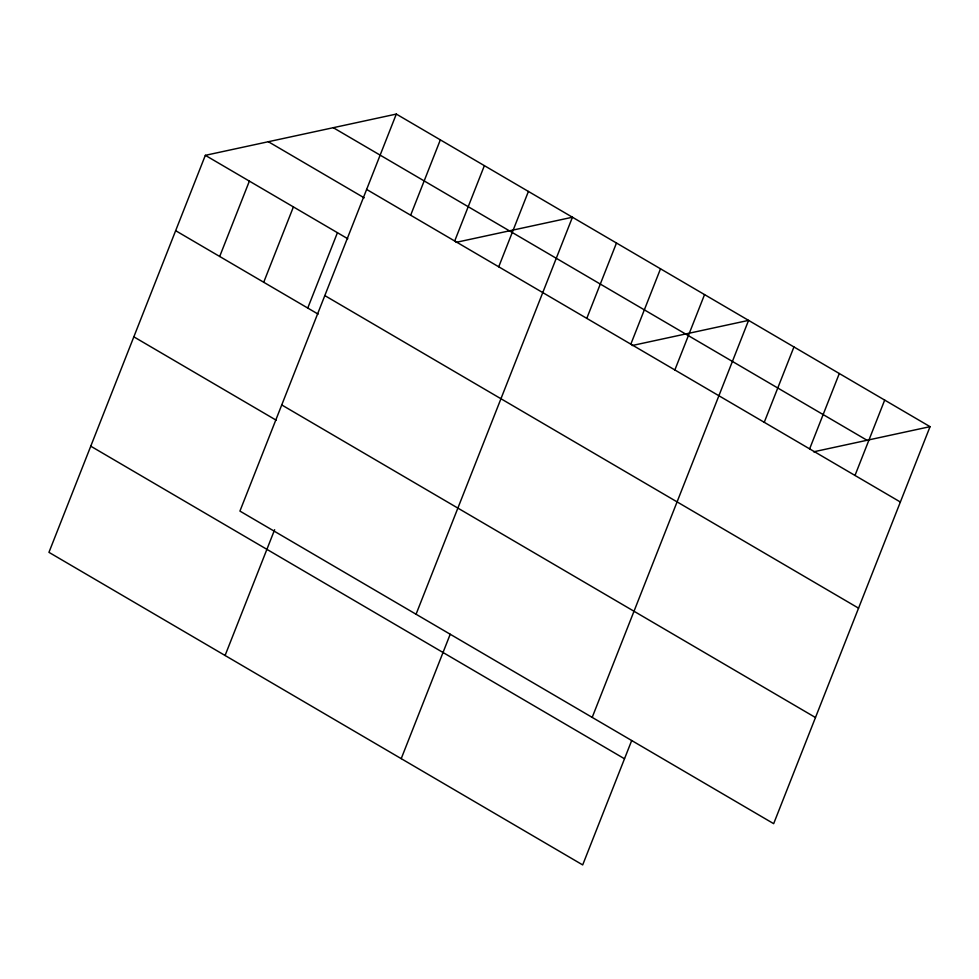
<?xml version="1.0" encoding="UTF-8"?>
<svg xmlns="http://www.w3.org/2000/svg" width="979" height="979" viewBox="0 0 979 979"><rect width="100%" height="100%" fill="white"/><g stroke="black" fill="none" stroke-linecap="round" stroke-linejoin="round"><path stroke-width="1.47" d="M396.311 114.078L239.928 511.087L773.667 823.669L930.05 426.66L396.311 114.078L205.333 155.331L48.95 552.34L582.689 864.922L631.688 740.552M219.688 256.474L249.376 181.115M263.718 282.258L293.406 206.912M307.749 308.055L337.437 232.696M225.084 655.489L274.634 529.712M410.654 215.221L440.342 139.862M454.697 241.018L484.372 165.659M498.727 266.802L528.415 191.443M416.063 614.237L572.446 217.228L456.03 242.376M401.219 758.639L450.205 634.27M586.788 318.371L616.476 243.025M630.831 344.167L660.507 268.809M674.861 369.952L704.55 294.593M592.197 717.387L748.58 320.378L632.165 345.526M764.256 422.304L793.945 346.945M809.633 448.871L839.309 373.525M854.997 475.451L884.686 400.093M813.647 451.808L930.05 426.66M333.288 127.698L867.027 440.269M366.623 189.436L900.362 502.019M268.356 141.722L364.2 197.844M205.333 155.331L347.802 238.766M324.808 295.585L858.559 608.167M175.657 230.689L318.114 314.112M281.732 404.939L815.47 717.521M133.842 336.837L276.298 420.26M90.766 446.191L624.504 758.774"/></g></svg>
